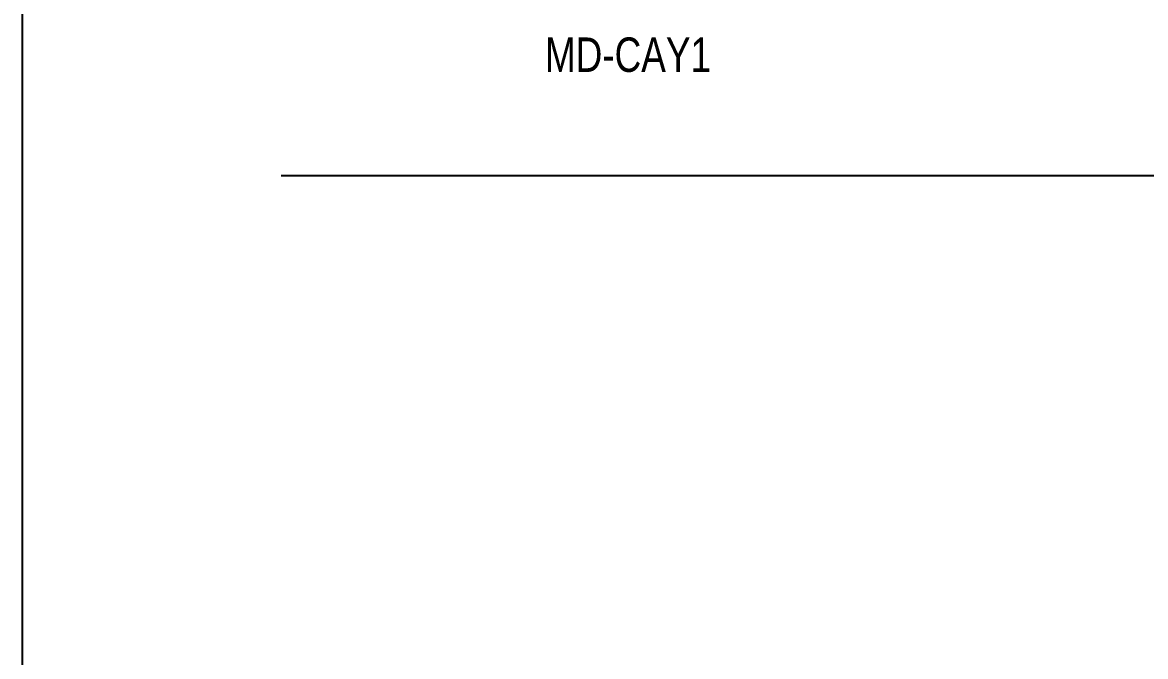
# Model space of a CAD drawing. Header units: millimetres. Extents: x 21129 to 2803301, y -510327 to 166837.
# Drawn here: x 311892 to 324913, y -121290 to -113935 of the extents above; entities that cross this region are included whole.
import ezdxf
from ezdxf.enums import TextEntityAlignment as Align

# ---------------------------------------------------------------- set-up
doc = ezdxf.new("R2010")
doc.units = ezdxf.units.MM
doc.layers.add('....01_TNT_A_DRAWING', color=7, linetype='Continuous')
doc.layers.add('....20_TNT_N_TEXT', color=9, linetype='Continuous')
doc.layers.add('....13_TNT_F_TREE', color=76, linetype='Continuous', transparency=0.5)
doc.styles.add('.TNT_A_TXT_3_NOTE', font='uromans.shx', dxfattribs={"width": 0.8})

# ---------------------------------------------------------------- blocks, each defined once
blk = doc.blocks.new('.TNT_KHUNG LAYOUT_2')
at = {"color": 14}
blk.add_lwpolyline([(15, 312), (435, 312), (435, 15), (15, 15)], close=True, dxfattribs=at)

msp = doc.modelspace()

# ---------------------------------------------------------------- linework, layer by layer
at = {"layer": '....13_TNT_F_TREE'}
msp.add_line((314892.4, -115709), (395292.4, -115709), dxfattribs=at)

# ---------------------------------------------------------------- block references
at = {"layer": '....01_TNT_A_DRAWING', "xscale": 200, "yscale": 200, "zscale": 200}
msp.add_blockref('.TNT_KHUNG LAYOUT_2', (308892.4, -163162.9), dxfattribs=at)

# ---------------------------------------------------------------- texts
at = {"layer": '....20_TNT_N_TEXT', "style": '.TNT_A_TXT_3_NOTE', "width": 0.8}
msp.add_text('MD-CAY1', height=400, dxfattribs=at).set_placement((318912.4, -114509), align=Align.CENTER)

doc.saveas('drawing.dxf')
